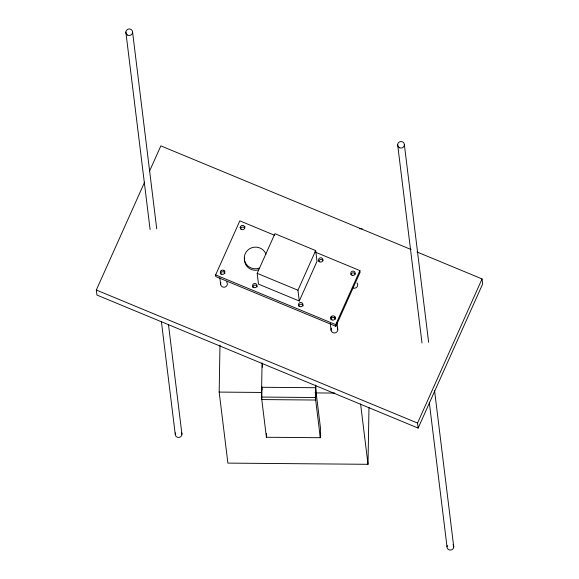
<?xml version="1.0" encoding="UTF-8"?>
<svg xmlns="http://www.w3.org/2000/svg" width="579" height="579" viewBox="0 0 579 579"><rect width="100%" height="100%" fill="white"/><g stroke="black" fill="none" stroke-linecap="round" stroke-linejoin="round"><path stroke-width="0.87" d="M368.982 407.363L368.005 464.307L227.894 463.106L219.173 392.084L219.984 345.084M261.954 389.776L261.65 387.264L315.533 387.727L320.469 427.924L320.303 437.717L266.412 437.254L261.476 397.056L262.07 362.932M262.005 387.076L261.788 399.568L315.678 400.031L315.924 385.737M262.345 367.252L262.41 363.648M266.412 437.254L266.478 433.693M320.303 437.717L315.367 397.52L315.584 385.028M416.981 251.966L482.061 278.919L482.676 283.942L418.147 428.098L96.939 295.058L96.324 290.028L144.627 182.124M149.418 171.413L160.853 145.879L411.141 249.549M314.86 251.945L359.885 270.588L360.095 272.268L335.9 326.317L215.829 276.588L215.627 274.909L239.822 220.86L274.837 235.363M257.177 273.339L274.916 233.699L315.685 250.584L317.01 261.375L299.271 301.015L258.502 284.13L257.177 273.339L297.946 290.224L299.271 301.015M297.946 290.224L315.685 250.584M335.9 326.317L335.69 324.638L359.885 270.588M418.147 428.098L417.531 423.068L482.061 278.919M359.4 228.756L362.114 228.777M219.173 392.084L261.657 392.453M314.99 392.909L334.879 393.083M261.476 397.056L315.367 397.52M215.627 274.909L335.69 324.638M96.324 290.028L417.531 423.068M404.388 144.88L428.626 342.283M434.576 390.738L453.748 546.873M397.657 144.714L422.004 343.014M429.278 402.239L447.01 546.706M360.587 403.947L368.005 464.307M336.913 322.416L337.731 329.111M330.269 323.56L331.094 330.262M219.832 277.819L220.657 284.521M132.598 32.294L156.721 228.806M168.511 324.819L181.951 434.286M125.86 32.127L150.099 229.537M161.447 321.96L175.22 434.12M259.226 268.128A11.189 10.835 -7 0 1 244.924 261.679A11.189 10.835 -7 0 1 251.691 247.776A11.189 10.835 -7 0 1 265.985 254.224M258.306 269.952A11.189 10.835 -7 0 1 244.62 257.684M221.192 271.008A3.373 3.264 -7 0 1 221.511 270.871M223.805 270.791A3.373 3.264 -7 0 1 224.884 271.363M226.592 281.864A3.373 3.264 -7 0 1 226.49 286.098A3.373 3.264 -7 0 1 222.162 286.706A3.373 3.264 -7 0 1 220.888 282.668M239.952 227.409A3.373 3.264 -7 0 1 240.147 227.156M244.888 226.678A3.373 3.264 -7 0 1 245.127 226.888M220.534 274.099A2.222 2.157 -7 0 1 222.452 271.761A2.222 2.157 -7 0 1 224.934 273.491M240.538 229.002A2.222 2.157 -7 0 1 244.816 228.408M252.77 287.452A2.222 2.157 -7 0 1 254.688 285.114A2.222 2.157 -7 0 1 257.17 286.844M298.728 306.067A2.222 2.157 -7 0 1 303.121 305.871M318.725 261.382A2.222 2.157 -7 0 1 323.01 260.796M330.964 319.84A2.222 2.157 -7 0 1 332.882 317.502A2.222 2.157 -7 0 1 335.364 319.224M350.968 274.736A2.222 2.157 -7 0 1 355.245 274.149M330.385 317.835A3.373 3.264 -7 0 1 331.948 316.612M335.06 316.916A3.373 3.264 -7 0 1 335.567 317.314M337.231 327.873A3.373 3.264 -7 0 1 336.696 332.071A3.373 3.264 -7 0 1 332.339 332.274A3.373 3.264 -7 0 1 331.456 328.141M357.026 282.921A3.373 3.264 -7 0 1 352.799 287.879M181.401 432.39A3.373 3.264 -7 0 1 178.875 437.456A3.373 3.264 -7 0 1 175.502 432.926M452.995 544.709A3.373 3.264 -7 0 1 452.894 548.943A3.373 3.264 -7 0 1 448.566 549.551A3.373 3.264 -7 0 1 447.292 545.505M221.598 274.178A2.222 2.157 -7 0 0 224.753 272.021A2.222 2.157 -7 0 0 221.265 270.465A2.222 2.157 -7 0 0 221.598 274.178M241.602 229.501A2.222 2.157 -7 0 0 244.758 227.337A2.222 2.157 -7 0 0 241.269 225.781A2.222 2.157 -7 0 0 241.602 229.501M253.841 287.531A2.222 2.157 -7 0 0 256.996 285.375A2.222 2.157 -7 0 0 253.508 283.819A2.222 2.157 -7 0 0 253.841 287.531M299.792 306.566A2.222 2.157 -7 0 0 302.947 304.402A2.222 2.157 -7 0 0 299.459 302.853A2.222 2.157 -7 0 0 299.792 306.566M319.789 261.882A2.222 2.157 -7 0 0 322.944 259.725A2.222 2.157 -7 0 0 319.456 258.169A2.222 2.157 -7 0 0 319.789 261.882M332.028 319.919A2.222 2.157 -7 0 0 335.19 317.755A2.222 2.157 -7 0 0 331.702 316.206A2.222 2.157 -7 0 0 332.028 319.919M352.032 275.235A2.222 2.157 -7 0 0 355.188 273.078A2.222 2.157 -7 0 0 351.699 271.522A2.222 2.157 -7 0 0 352.032 275.235M127.742 35.153A3.373 3.264 -7 0 0 132.591 31.968A3.373 3.264 -7 0 0 127.351 29.515A3.373 3.264 -7 0 0 127.742 35.153M399.532 147.732A3.373 3.264 -7 0 0 404.381 144.555A3.373 3.264 -7 0 0 399.148 142.094A3.373 3.264 -7 0 0 399.532 147.732"/></g></svg>
